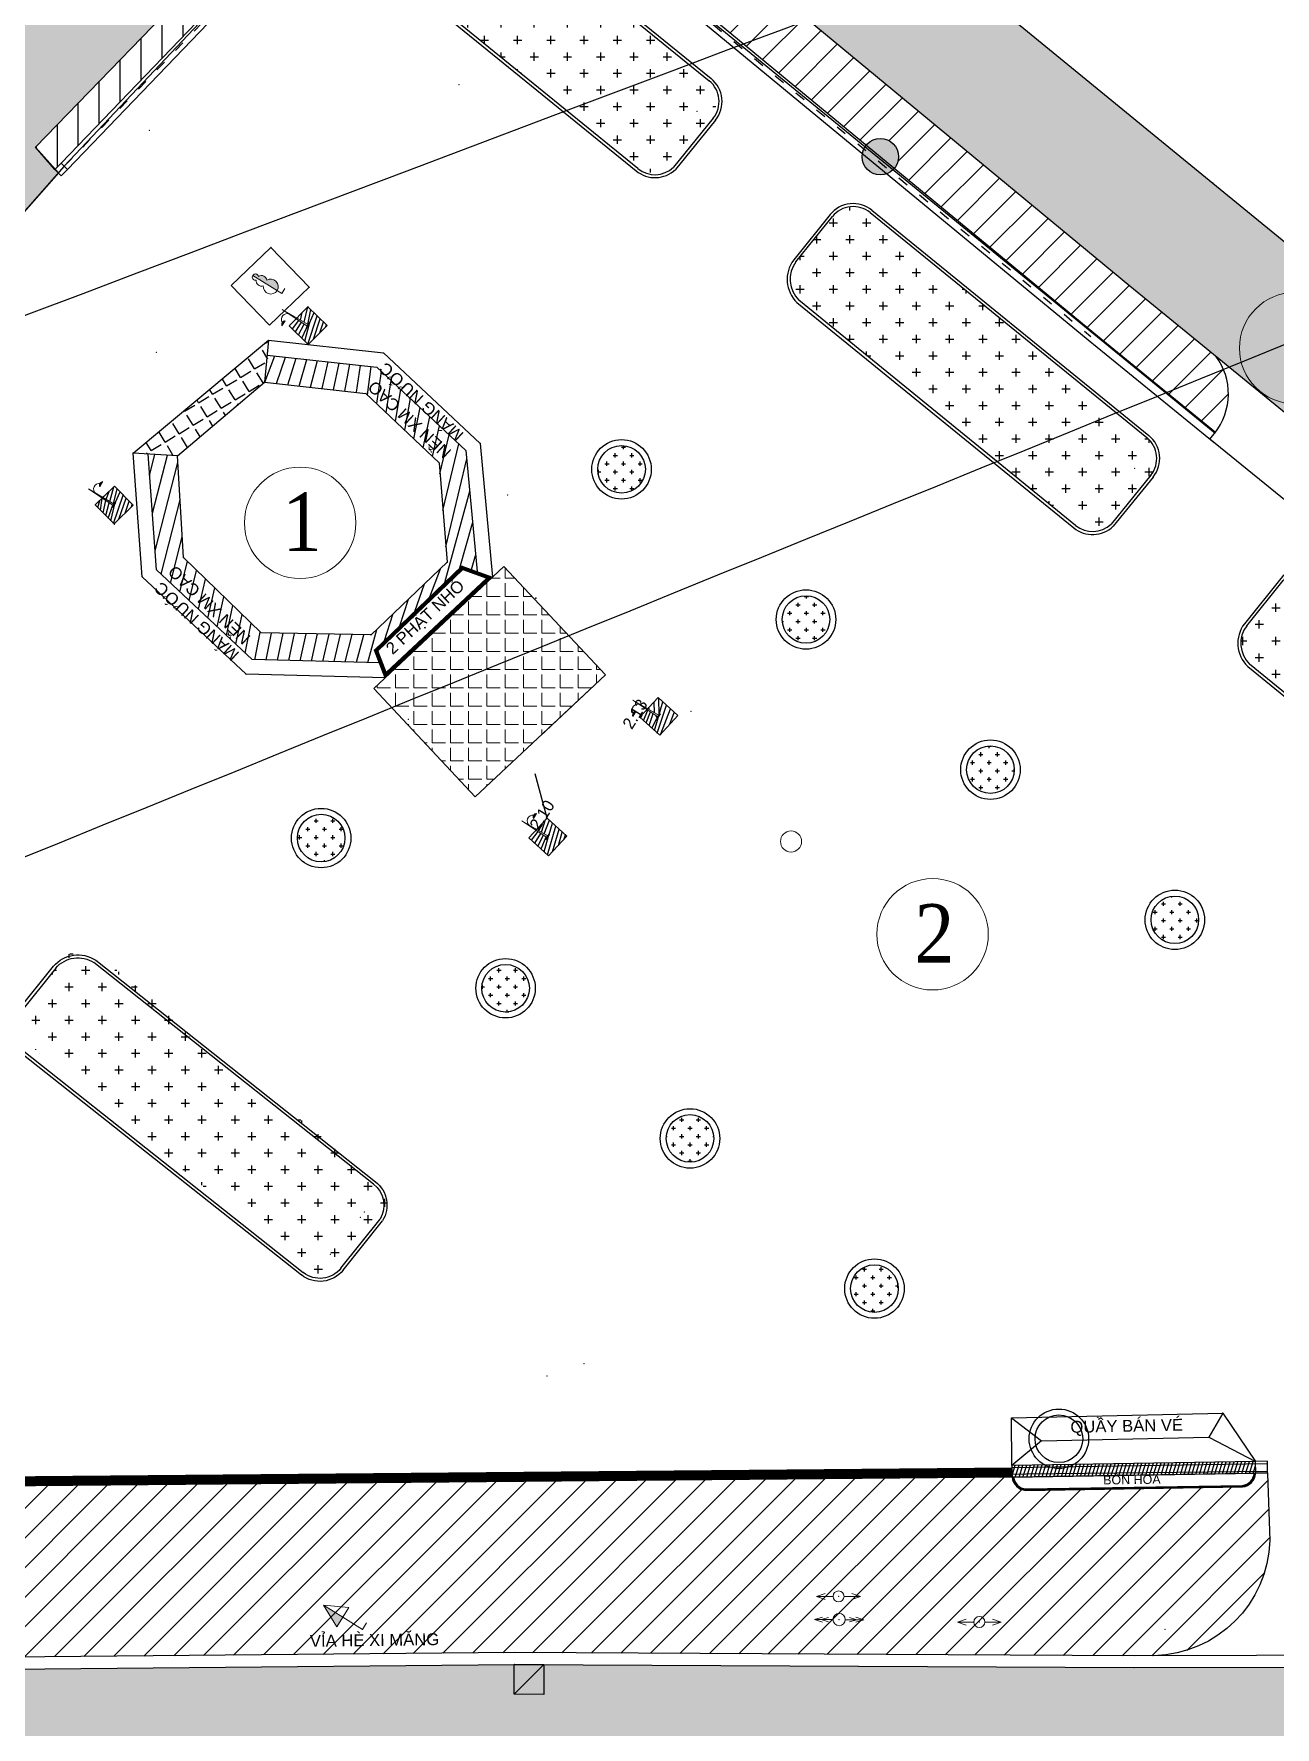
# Model space of a CAD drawing. Header units: millimetres. Extents: x -235021 to 808813, y -1893235 to 860440.
# Drawn here: x 403757 to 445504, y -1718664 to -1661699 of the extents above; entities that cross this region are included whole.
import ezdxf
from ezdxf.enums import TextEntityAlignment as Align

# ---------------------------------------------------------------- set-up
doc = ezdxf.new("R2010")
doc.units = ezdxf.units.MM
doc.header["$LTSCALE"] = 100
doc.linetypes.add('ACAD_ISO03W100', pattern=[30, 12, -18])
doc.layers.get('0').update_dxf_attribs({"lineweight": 9})
for name, color, linetype in [('0-khung', 7, 'Continuous'), ('BO VIA', 3, 'Continuous'), ('BON CAY KIENG', 1, 'Continuous'), ('CAODO', 7, 'Continuous'), ('CHU', 2, 'Continuous'), ('GACH VIA HE', 3, 'Continuous'), ('HIEN', 7, 'Continuous'), ('LE DUONG', 1, 'Continuous'), ('NEN XI MANG CAO', 5, 'Continuous')]:
    doc.layers.add(name, color=color, linetype=linetype)
doc.layers.add('CAY CAU', color=91, linetype='Continuous', lineweight=15)
doc.layers.add('diem', color=2, linetype='Continuous', lineweight=0)
doc.styles.add('1.5 mm Times New Roman', font='times.ttf', dxfattribs={"width": 0.9})
doc.styles.add('GHICHU', font='', dxfattribs={"height": 2})
doc.styles.add('GHICHU2', font='', dxfattribs={"height": 2})
doc.styles.get('GHICHU').set_extended_font_data('VNI-Helve-Condense')
doc.styles.get('GHICHU2').set_extended_font_data('VNI-Helve-Condense')
doc.dimstyles.get("Standard").update_dxf_attribs({"dimtxt": 0.18, "dimasz": 0.18, "dimexe": 0.18, "dimexo": 0.0625, "dimgap": 0.09, "dimtad": 0, "dimtih": 1, "dimtoh": 1, "dimdec": 4, "dimzin": 0, "dimdsep": 46, "dimtxsty": 'Standard', "dimcen": 0.09, "dimadec": 0, "dimazin": 0, "dimtfac": 1, "dimtdec": 4, "dimtofl": 0, "dimtmove": 0, "dimatfit": 3, "dimfxl": 1, "dimtolj": 1, "dimtzin": 0, "dimarcsym": 0})
pattern_1 = [(76.11958264428031, (673474269.0336844, -1089277922.23596), (-121.3498163011125, 29.98703192525495), [])]
pattern_2 = [(76.13967311713866, (673855494.5533875, -1089041871.365556), (-121.3603236406057, 29.9444793884857), [])]
pattern_3 = [(45, (-1446.87850493181, -17919.61692309286), (-498.4042147193379, 498.404214719338), [])]
pattern_4 = [(0, (-1446.87850493181, -17919.61692309286), (558.8, 558.8), [279.4, -838.2]), (90, (-1307.17850493181, -18059.31692309287), (-558.8, 558.8), [279.4, -838.2])]
pattern_5 = [(0, (-1446.87850493181, -17919.61692309286), (279.4, 279.4), [139.7, -419.1]), (90, (-1377.02850493181, -17989.46692309286), (-279.4, 279.4), [139.7, -419.1])]

# ---------------------------------------------------------------- blocks, each defined once
blk = doc.blocks.new('DENCS1')
blk.add_hatch(color=256).paths.add_polyline_path([(-0.05542857144649815, 0.03823889863178209), (0.05542857144587288, 0.0382388986317892), (-1.13686837721616e-13, 1.97823889811589)])
h = blk.add_hatch(color=256)
h.dxf.hatch_style = 1
h.paths.add_polyline_path([(0.9140024093083525, 1.428960608017519, 0.500000000000071), (0.5140024093083753, 1.428960608017519)])
for p, q in [((-0.05542857144607183, 0.0382388986317963), (-1.13686837721616e-13, 1.978238898110433)), ((0.05542857144584445, 0.0382388986317963), (-1.13686837721616e-13, 1.978238898110433)), ((0.5140024093083753, 1.428960608017519), (0.9140024093083525, 1.428960608017519)), ((-0.1918415516266805, 0), (-0.1918415516266805, 0.0382388986317892)), ((-0.1918415516266805, 0.0382388986317892), (0.1918415516266805, 0.0382388986317892)), ((0.1918415516266805, 0), (-0.1918415516266805, 0)), ((0.1918415516266805, 0.0382388986317892), (0.1918415516266805, 0))]:
    blk.add_line(p, q)
for centre, radius, start, end in [((0.3734860140775993, 1.368606695493114), 0.3763838369043488, 25.21639918475023, 172.8856193738071), ((0.7140024093083639, 1.278960608017563), 0.2499999999999645, 36.8698976458375, 143.1301023541625)]:
    blk.add_arc(centre, radius, start, end)
blk = doc.blocks.new('DTTTHE')
for p, q in [((-1.799869686285348, -0.01082891321929935), (-1.21730334590228, 0.1734619063078213)), ((-1.30502391270764, -0.01082891321929935), (-0.768955886871737, 0.1539952232540003)), ((1.305023912707668, -0.01082891321929935), (0.7689558868717654, 0.1539952232540003)), ((1.799869686285348, -0.01082891321929935), (1.21730334590228, 0.1734619063078213)), ((-1.799869686285348, -0.01082891321929935), (-1.21730334590228, -0.1951197327464058)), ((-0.4498696862853535, -0.01082891321929935), (-1.799869686285348, -0.01082891321929935)), ((-1.30502391270764, -0.01082891321929935), (-0.768955886871737, -0.1756530496925848)), ((0.4498696862853535, -0.01082891321929935), (1.799869686285348, -0.01082891321929935)), ((1.305023912707668, -0.01082891321929935), (0.7689558868717654, -0.1756530496925848)), ((1.799869686285348, -0.01082891321929935), (1.21730334590228, -0.1951197327464058))]:
    blk.add_line(p, q)
blk.add_circle((0, 0), 0.4499999999999993)
blk.add_point((0, 0))
blk = doc.blocks.new('DTHTHE')
for p, q in [((-1.59996547320236, -0.005255496742236687), (-0.966911243292401, 0.2101706654078157)), ((1.59996547320236, -0.005255496742236687), (0.9669112432923725, 0.2101706654078157)), ((-0.3999654732023714, -0.005255496742236687), (-1.59996547320236, -0.005255496742236687)), ((-1.59996547320236, -0.005255496742236687), (-0.966911243292401, -0.2206816588922749)), ((0.399965473202343, -0.005255496742236687), (1.59996547320236, -0.005255496742236687)), ((1.59996547320236, -0.005255496742236687), (0.9669112432923725, -0.2206816588922749))]:
    blk.add_line(p, q)
blk.add_circle((0, 0), 0.3999999999999986)
blk.add_point((0, 0))
blk = doc.blocks.new('BBTGIAC')
blk.add_hatch(color=256).paths.add_polyline_path([(2.775557561562891e-17, 3.199999999999989), (-0.8000000000000113, 1.617909971268091), (0, 1.617909971268091)])
for p, q in [((0, 3.199999999999989), (-0.8000000000000114, 1.617909971268091)), ((0, 1.617909971268091), (0, 3.199999999999989)), ((0, 3.199999999999989), (0.799999999999983, 1.617909971268091)), ((0, 1.617909971268091), (-0.8000000000000114, 1.617909971268091)), ((0, 1.617909971268091), (0.799999999999983, 1.617909971268091)), ((0, 0), (0.00193128304525203, 1.617909971268091)), ((0, 0), (0.533385029538465, 0))]:
    blk.add_line(p, q)
blk = doc.blocks.new('CAYDL')
at = {"linetype": 'Continuous'}
blk.add_hatch(color=256, dxfattribs=at).paths.add_polyline_path([(0.2730896669155642, 1.660251213043928, 0.5693726601521445), (0.1762234897171492, 2.41734217087509, 0.684834325308665), (0, 2.871893779935299), (0, 0.469883415720855, 0.7965622496287439)])
for p, q in [((0, 2.87150458983167), (0, 0)), ((0, 0), (0.4967282140305826, 0))]:
    blk.add_line(p, q, dxfattribs=at)
for centre, radius, start, end in [((0, 2.610458247764701), 0.2614355321705987, 312.3812719101817, 227.6187280898183), ((0, 1.09639291237982), 0.6265094966589649, 115.841984444443, 64.15801555555699), ((0, 2.010052954237), 0.4437783504383233, 113.3968845450581, 232.0208978191353), ((0, 2.010052954237), 0.4437783504383233, 307.9791021808647, 66.60311545494193)]:
    blk.add_arc(centre, radius, start, end, dxfattribs=at)
blk = doc.blocks.new('evtrter')
at = {"layer": 'diem'}
blk.add_point((457388.7079036913, -1670632.699559962), dxfattribs=at)
at = {"layer": 'GACH VIA HE'}
for p, q in [((445994.6312547059, -1663689.166590327), (447218.6149865483, -1662164.877146376)), ((448486.1398167662, -1662032.869735588), (457795.3099318443, -1669605.204225081)), ((448549.242407454, -1661955.293559809), (457858.4125225321, -1669527.628049303)), ((457926.9881296908, -1670869.567978306), (456593.3038774898, -1672517.54306729)), ((458004.7216312502, -1670932.476663996), (456667.0574554362, -1672585.369569892))]:
    blk.add_line(p, q, dxfattribs=at)
for points in [[(447140.8843808189, -1662101.964882445), (445916.8977531499, -1663626.257904632)], [(446028.8757501557, -1665061.380345116), (455341.6069586416, -1672641.16043085)], [(455399.6968317283, -1672559.473944443), (446092.5624270135, -1664984.27928106)]]:
    blk.add_lwpolyline(points, dxfattribs=at)
for centre, radius, start, end in [((447918.2165005766, -1662731.055317598), 1000, 50.87414729215568, 141.0172154159501), ((447918.2165005766, -1662731.055317598), 900, 50.87414729215568, 141.0172154159501), ((446779.6987799652, -1664280.86617233), 1083.022435599559, 142.812361840521, 226.1107704100704), ((446780.2217683557, -1664281.022344373), 983.588170289463, 143.0060087401849, 225.642482182682), ((457227.3866156547, -1670303.389807093), 900, 321.0172154159501, 50.87414729215568), ((457227.3866156547, -1670303.389807093), 1000, 321.0172154159501, 50.87414729215568), ((455972.8608257792, -1671865.584157861), 999.9999999999275, 230.4427521099759, 313.9632335004259), ((455972.8608257792, -1671865.584157861), 899.9999999999275, 230.4427521099759, 313.5811429411888)]:
    blk.add_arc(centre, radius, start, end, dxfattribs=at)

msp = doc.modelspace()

# ---------------------------------------------------------------- hatches: boundary and pattern name
at = {"layer": 'BO VIA'}
h = msp.add_hatch(dxfattribs=at)
h.set_pattern_fill('AR-SAND', color=253, scale=44, style=0)
h.set_pattern_definition([(37.50000000000001, (-1446.87850493181, -17919.61692309286), (-70.4013770232981, 2153.418244249106), [0, -1698.752, 0, -1899.92, 0, -1816.1]), (7.499999999999999, (-1446.87850493181, -17919.61692309286), (1977.902445807212, 3154.030442500759), [0, -916.432, 0, -1531.112, 0, -586.74]), (327.5, (-2821.52650493181, -17919.61692309286), (3480.366429062416, 6.323612585600862), [0, -558.8, 0, -2011.68, 0, -2626.36]), (317.5, (-2821.52650493181, -17919.61692309286), (3359.648390878107, 980.8890223317512), [0, -279.4, 0, -1318.768, 0, -1508.76])])
h.paths.add_polyline_path([(419495.3211341775, -1652688.709367829), (440613.6995244455, -1670179.218770507), (461825.7811467492, -1687501.904741332), (483250.2381872808, -1705140.251418906, -0.1157157580870133), (484205.9226580417, -1706271.333208443, -0.1383604153416162), (484544.8059249503, -1708443.223924559, -0.07978390637419396), (483933.8198738125, -1711446.198052539, -0.09837451761559719), (481960.5269062886, -1714306.485640878, -0.2164462790111766), (478896.0309266733, -1716177.832319205), (461328.7670764707, -1716608.890105888), (440758.0947046175, -1716662.771206166), (419911.7330527839, -1716555.912078797), (383473.4547692944, -1716893.871742724), (374131.0302423461, -1717020.556231516), (351937.5028549532, -1717453.998391822, -0.2020653777913407), (350094.9551771287, -1716637.374209531), (352569.0428766488, -1711798.246699874, -0.02278194440432179), (354975.1992589027, -1708472.230995636), (358324.6084350551, -1704166.506065982), (361392.5013812812, -1700664.232822638), (366496.9006564009, -1694955.499071673), (379914.9662009145, -1680526.286998826), (393377.1948891714, -1666332.919401661, -0.2566994672691996), (396935.9913301317, -1665558.800618326), (401502.1274523846, -1669858.901653598), (404569.8007327382, -1666391.329069532), (403813.0396353905, -1665505.879843112), (415991.2869234638, -1652944.666884613, -0.3570558508103294)], flags=16)
edge = h.paths.add_edge_path()
edge.add_line((330851.7488922317, -1721029.617380457), (332236.1383089386, -1725683.370927334))
edge.add_line((332236.1383089386, -1725683.370927334), (335503.6654402392, -1725633.961557494))
edge.add_line((335503.6654402392, -1725633.961557494), (352059.295020078, -1725453.145333074))
edge.add_line((352059.295020078, -1725453.145333074), (374263.3725228024, -1725019.497127727))
edge.add_line((374263.3725228024, -1725019.497127727), (383564.7885368146, -1724893.368719713))
edge.add_line((383564.7885368146, -1724893.368719713), (419928.3278677405, -1724556.102248546))
edge.add_line((419928.3278677405, -1724556.102248546), (440748.0679234173, -1724662.824912594))
edge.add_line((440748.0679234173, -1724662.824912594), (461437.378048917, -1724608.633062498))
edge.add_line((461437.378048917, -1724608.633062498), (479075.4979349494, -1724175.836641737))
edge.add_line((479075.4979349494, -1724175.836641737), (502537.744634197, -1723773.591971867))
edge.add_line((502537.744634197, -1723773.591971867), (503952.3582397496, -1719018.237008262))
edge.add_line((503952.3582397496, -1719018.237008262), (502887.2314432229, -1715437.714398518))
edge.add_arc((504620.0212896742, -1710164.566355372), 5550.554110798805, 222.3725409085556, 251.8091492645286, ccw=False)
edge.add_line((500519.391714241, -1713905.353441265), (488277.6298302186, -1703639.917699381))
edge.add_line((488277.6298302186, -1703639.917699381), (464516.3595284416, -1683975.888721461))
edge.add_line((464516.3595284416, -1683975.888721461), (443413.405818455, -1666716.314546119))
edge.add_line((443413.405818455, -1666716.314546119), (417303.0727662937, -1645338.062655151))
edge.add_line((417303.0727662937, -1645338.062655151), (416896.4576354661, -1642868.33511249))
edge.add_line((416896.4576354661, -1642868.33511249), (420886.8271476803, -1637423.28808271))
edge.add_line((420886.8271476803, -1637423.28808271), (423519.8124087522, -1634653.515881261))
edge.add_line((423519.8124087522, -1634653.515881261), (421078.540892027, -1632399.789417232))
edge.add_line((421078.540892027, -1632399.789417232), (415711.7798217, -1638045.360565907))
edge.add_line((415711.7798217, -1638045.360565907), (414038.6103206445, -1639820.646689423))
edge.add_line((414038.6103206445, -1639820.646689423), (411777.1156387189, -1640665.151162001))
edge.add_line((411777.1156387189, -1640665.151162001), (409136.791326878, -1638459.083047085))
edge.add_line((409136.791326878, -1638459.083047085), (392913.982736933, -1655319.409295307))
edge.add_line((392913.982736933, -1655319.409295307), (389076.8595256415, -1659214.129596749))
edge.add_line((389076.8595256415, -1659214.129596749), (368661.6652430047, -1681276.214028741))
edge.add_line((368661.6652430047, -1681276.214028741), (344003.2789326049, -1707276.555306701))
edge.add_line((344003.2789326049, -1707276.555306701), (335736.0211362216, -1717229.487734478))
edge.add_line((335736.0211362216, -1717229.487734478), (335399.5022174566, -1717634.622077777))
edge.add_line((335399.5022174566, -1717634.622077777), (331845.6994464062, -1717688.360317172))
edge.add_line((331845.6994464062, -1717688.360317172), (330851.7488922317, -1721029.617380457))
h = msp.add_hatch(dxfattribs=at)
h.set_pattern_fill('ANSI31', color=253, scale=222, style=0)
h.set_pattern_definition(pattern_3)
h.paths.add_polyline_path([(419495.3211341769, -1652688.709367829, 0.3570558508102576), (415991.2869234638, -1652944.666884613), (417411.2819914639, -1653825.769341949, -0.01074177769237728), (417624.9343778742, -1653771.571954613), (431751.2847274027, -1665440.161901172, -0.7030904900671914), (432836.6303391244, -1665830.453018524, -0.1743357218329981), (432696.2813529219, -1666220.744135877), (439401.8793248178, -1671759.674655403), (443502.31573676, -1675099.248308168, 0.3302519457591543), (443519.2733585743, -1672552.033659204), (440613.6995244435, -1670179.218770506)])
edge = h.paths.add_edge_path(flags=16)
edge.add_ellipse((425600.999278379, -1659680.209991791), major_axis=(-146.3755025644337, 112.0181889430401), ratio=0.9999999999248144, start_angle=360.16650587405934, end_angle=718.6608765129088, ccw=False)
edge.add_ellipse((425310.5811993893, -1659453.209265042), major_axis=(-144.0476969158888, 114.9961887120501), ratio=0.9999999999258097, start_angle=181.3414866515295, end_angle=539.8358572903803, ccw=False)
edge.add_line((425164.3772603938, -1659342.004997295), (425163.3592277847, -1659341.209268107))
edge.add_ellipse((425310.5811993893, -1659453.209265042), major_axis=(-144.0476969158888, 114.9961887120501), ratio=0.9999999999258097, start_angle=181.3414866515295, end_angle=539.8358572903803, ccw=False)
edge.add_ellipse((425600.999278379, -1659680.209991791), major_axis=(-146.3755025644337, 112.0181889430401), ratio=0.9999999999248144, start_angle=360.16650587405934, end_angle=718.6608765129088, ccw=False)
edge.add_line((425745.2384884572, -1659796.026046431), (425744.2204558483, -1659795.230317243))
h = msp.add_hatch(dxfattribs=at)
h.set_pattern_fill('ANSI31', color=253, scale=222, angle=45, style=0)
h.set_pattern_definition([(90, (-1446.87850493181, -17919.61692309286), (-704.8499999999999, 1.357247647604254e-13), [])])
h.paths.add_polyline_path([(415182.2694990808, -1655112.191695813, -0.1274421316000336), (417411.2819914639, -1653825.769341949), (415991.2869234639, -1652944.666884613), (403813.0396353904, -1665505.879843112), (404472.8909358977, -1666256.889165462), (404671.2341144687, -1666050.483657886)])
h = msp.add_hatch(dxfattribs=at)
h.set_pattern_fill('ANSI31', color=253, scale=222, style=0)
h.set_pattern_definition(pattern_3)
h.paths.add_polyline_path([(445322.6218590346, -1712382.775854734), (445251.0505088408, -1710119.077989517), (444851.2916077535, -1710124.968011469, -0.3525569016852269), (444408.5512460874, -1710582.112378368), (437112.7483738634, -1710698.892651969, -0.3591065608461139), (436654.2343236204, -1710243.960372488), (397481.8403998691, -1710589.346937378), (372769.248456778, -1710866.562457656), (357914.3446268205, -1711015.894988282, -0.3167547870420334), (355899.7450256919, -1709356.475376658), (354894.2600040378, -1708574.311905225, 0.02205897337694411), (352569.0428766488, -1711798.246699874), (350094.9551771288, -1716637.374209531), (350386.3057208488, -1716363.303305069, 0.201203303928724), (351937.6001383582, -1717053.920214135), (374123.219685481, -1716620.632494822), (383468.8880810626, -1716493.896893848), (419910.9033119427, -1716155.902570204), (440758.5960438061, -1716262.768520825), (441430.4262615322, -1716261.011922942, 0.4002893532490366)])
edge = h.paths.add_edge_path(flags=16)
edge.add_ellipse((394218.4884727483, -1715327.320453609), major_axis=(-2.368268879784499, 207.3464754790904), ratio=0.9999999999713458, start_angle=92.1301376081824, end_angle=269.372311219192, ccw=False)
edge.add_ellipse((393804.0133272096, -1715337.490662241), major_axis=(-3.432224003985049, 207.3315929362305), ratio=0.9999999999713451, start_angle=91.83612630372443, end_angle=269.0782999147988, ccw=False)
edge.add_ellipse((393804.0133272096, -1715337.490662241), major_axis=(-3.432224003985049, 207.3315929362305), ratio=0.9999999999713451, start_angle=-88.16387362166722, end_angle=91.83612630372443, ccw=False)
edge.add_ellipse((394218.4884727483, -1715327.320453609), major_axis=(-2.368268879784499, 207.3464754790904), ratio=0.9999999999713458, start_angle=269.372311219192, end_angle=449.37231114464834, ccw=False)
at = {"layer": 'CAODO'}
h = msp.add_hatch(color=253, dxfattribs=at)
edge = h.paths.add_edge_path()
edge.add_arc((432223.7830401623, -1665830.453018524), 612.8472989620641, 0, 360)
at = {"layer": 'CAY CAU'}
h = msp.add_hatch(dxfattribs=at)
h.set_pattern_fill('ANGLE', color=253, scale=88, style=0)
h.set_pattern_definition([(0, (-1446.87850493181, -17919.61692309286), (0, 614.6800000000001), [447.04, -167.64]), (90, (-1446.87850493181, -17919.61692309286), (-614.6800000000001, 3.763829472499475e-14), [447.04, -167.64])])
h.paths.add_polyline_path([(419565.1945450094, -1679616.53153368), (415185.9995697219, -1683718.074093305), (418603.9517027432, -1687367.403239378), (422983.1466780304, -1683265.860679752)])
at = {"layer": 'GACH VIA HE'}
h = msp.add_hatch(dxfattribs=at)
h.set_pattern_fill('CROSS', color=66, scale=88, style=0)
h.set_pattern_definition(pattern_4)
h.paths.add_polyline_path([(417085.1617452216, -1655638.335411183, 0.4149451088751719), (415817.6369150006, -1655770.342821975), (414593.6531831613, -1657294.632265922, 0.3770533326484696), (414691.5843554685, -1658589.744956654), (424008.8222604759, -1666173.162986992, 0.3754224686723586), (425192.325805945, -1666123.008742885), (426526.0100581463, -1664475.033653901, 0.4134823940884002), (426394.3318603, -1663210.669900677)])
h = msp.add_hatch(dxfattribs=at)
h.set_pattern_fill('CROSS', color=66, scale=88, style=0)
h.set_pattern_definition(pattern_4)
h.paths.add_polyline_path([(431880.6672100577, -1667710.295121529, 0.4149451088751719), (430613.1423798368, -1667842.302532321), (429389.1586479974, -1669366.591976269, 0.3770533326484696), (429487.0898203046, -1670661.704667001), (438804.327725312, -1678245.122697338, 0.3754224686723586), (439987.8312707811, -1678194.968453232), (441321.5155229824, -1676546.993364248, 0.4134823940884002), (441189.8373251361, -1675282.629611023)])
h = msp.add_hatch(dxfattribs=at)
h.set_pattern_fill('CROSS', color=66, scale=44, style=0)
h.set_pattern_definition(pattern_5)
edge = h.paths.add_edge_path()
edge.add_arc((423523.4069233129, -1676348.564035048), 800, 0, 360)
h = msp.add_hatch(dxfattribs=at)
h.set_pattern_fill('CROSS', color=66, scale=88, style=0)
h.set_pattern_definition([(0, (54231.23058965057, -16897.4390449794), (558.8, 558.8), [279.4, -838.2]), (90, (54370.93058965057, -17037.1390449794), (-558.8, 558.8), [279.4, -838.2])])
h.paths.add_polyline_path([(447039.2613118344, -1679952.48665868, 0.4149451088751719), (445771.7364816135, -1680084.494069472), (444547.7527497741, -1681608.78351342, 0.3770533326484696), (444645.6839220813, -1682903.896204152), (453962.9218270888, -1690487.31423449, 0.3754224686723586), (455146.4253725578, -1690437.159990383), (456480.1096247591, -1688789.184901399, 0.4134823940884002), (456348.4314269128, -1687524.821148175)])
h = msp.add_hatch(dxfattribs=at)
h.set_pattern_fill('CROSS', color=66, scale=44, style=0)
h.set_pattern_definition(pattern_5)
edge = h.paths.add_edge_path()
edge.add_arc((429726.4146484649, -1681400.563160316), 800, 0, 360)
h = msp.add_hatch(dxfattribs=at)
h.set_pattern_fill('CROSS', color=66, scale=44, style=0)
h.set_pattern_definition(pattern_5)
edge = h.paths.add_edge_path()
edge.add_arc((435929.4223736171, -1686452.562285583), 800, 0, 360)
h = msp.add_hatch(dxfattribs=at)
h.set_pattern_fill('CROSS', color=66, scale=44, style=0)
h.set_pattern_definition(pattern_5)
edge = h.paths.add_edge_path()
edge.add_arc((413419.4086727786, -1688754.579485351), 800, 0, 360)
h = msp.add_hatch(dxfattribs=at)
h.set_pattern_fill('CROSS', color=66, scale=44, style=0)
h.set_pattern_definition(pattern_5)
edge = h.paths.add_edge_path()
edge.add_arc((442132.4300987693, -1691504.561410851), 800, 0, 360)
h = msp.add_hatch(dxfattribs=at)
h.set_pattern_fill('CROSS', color=66, scale=88, style=0)
h.set_pattern_definition(pattern_4)
h.paths.add_polyline_path([(405972.0064328717, -1692731.974060192, 0.4149451088751719), (404704.4816026507, -1692863.981470984), (403480.4978708114, -1694388.270914932, 0.3770533326484696), (403578.4290431186, -1695683.383605664), (412895.666948126, -1703266.801636001, 0.3754224686723586), (414079.1704935951, -1703216.647391895), (415412.8547457964, -1701568.672302911, 0.4134823940884002), (415281.1765479501, -1700304.308549686)])
h = msp.add_hatch(dxfattribs=at)
h.set_pattern_fill('CROSS', color=66, scale=44, style=0)
h.set_pattern_definition(pattern_5)
edge = h.paths.add_edge_path()
edge.add_arc((419622.4163979298, -1693806.578610619), 800, 0, 360)
h = msp.add_hatch(dxfattribs=at)
h.set_pattern_fill('CROSS', color=66, scale=44, style=0)
h.set_pattern_definition(pattern_5)
edge = h.paths.add_edge_path()
edge.add_arc((425825.4241230813, -1698858.577735887), 800, 0, 360)
h = msp.add_hatch(dxfattribs=at)
h.set_pattern_fill('CROSS', color=66, scale=44, style=0)
h.set_pattern_definition(pattern_5)
edge = h.paths.add_edge_path()
edge.add_arc((432028.4318482328, -1703910.576861156), 800, 0, 360)
at = {"layer": 'HIEN'}
h = msp.add_hatch(dxfattribs=at)
h.set_pattern_fill('ANSI31', color=256, scale=1000, angle=391.1396731171387)
h.set_pattern_definition(pattern_2)
h.paths.add_polyline_path([(412985.606458326, -1672149.252285036), (413616.9864879722, -1671507.879337286), (412975.6135405808, -1670876.499307725), (412600.5065907788, -1671257.543114441), (412978.9408888026, -1671478.007188831), (413016.2686127626, -1671417.945030792), (413033.1050660793, -1671428.408632207), (412928.114932828, -1671597.342960554), (412911.2784795115, -1671586.879359139), (412948.6062034712, -1671526.817201099), (412577.3197653458, -1671281.096920185), (412344.2335107984, -1671517.872255253)])
h = msp.add_hatch(dxfattribs=at)
h.set_pattern_fill('ANSI31', color=256, scale=1000, angle=391.1396731171387)
h.set_pattern_definition(pattern_2)
h.paths.add_polyline_path([(407096.2480810044, -1677556.527775546), (406465.0799430587, -1676914.946306537), (405823.4984740874, -1677546.114444643), (406454.6666120332, -1678187.695913652)])
edge = h.paths.add_edge_path(flags=17)
edge.add_line((406407.3782109203, -1677635.788274268), (406390.5417576035, -1677625.324672852))
edge.add_line((406390.5417576035, -1677625.324672852), (406427.8694815637, -1677565.262514813))
edge.add_line((406427.8694815635, -1677565.262514813), (405588.8616101329, -1677010.000515753))
edge.add_line((405588.8616101331, -1677010.000515753), (405811.7712553422, -1677139.860755326))
edge.add_ellipse((405959.4803625763, -1677012.374238331), major_axis=(-103.1597872438964, -165.6165772856777), ratio=0.9999999998856892, start_angle=205.2741581752331, end_angle=342.71529297713687, ccw=False)
edge.add_ellipse((406092.1293191054, -1676886.976603035), major_axis=(-68.40940633113169, -110.0741255700837), ratio=0.9999999998849096, start_angle=216.8698976458698, end_angle=270, ccw=False)
edge.add_line((406080.8123688359, -1676757.871658785), (405971.3573187062, -1676933.990259697))
edge.add_ellipse((406092.1293191054, -1676886.976603035), major_axis=(-68.40940633113169, -110.0741255700837), ratio=0.9999999998849096, start_angle=270, end_angle=323.13010235413026, ccw=False)
edge.add_ellipse((405959.4803625763, -1677012.374238331), major_axis=(-103.1597872438964, -165.6165772856777), ratio=0.9999999998856892, start_angle=205.2741581752331, end_angle=342.7152929771369)
edge.add_line((405811.7712553426, -1677139.860755326), (406458.2041668947, -1677516.452502545))
edge.add_line((406458.2041668947, -1677516.452502545), (406495.5318908549, -1677456.390344506))
edge.add_line((406495.5318908548, -1677456.390344506), (406512.3683441713, -1677466.853945921))
edge.add_line((406512.3683441716, -1677466.853945921), (406407.3782109203, -1677635.788274268))
h = msp.add_hatch(dxfattribs=at)
h.set_pattern_fill('ANSI31', color=256, scale=999.9999999999999, angle=391.1195826442803)
h.set_pattern_definition(pattern_1)
h.paths.add_polyline_path([(424804.7523526478, -1685293.933080529), (425414.0108729998, -1684631.510213009), (424751.5880055785, -1684022.251692718), (424400.4898244642, -1684403.98695968), (424776.5132949344, -1684623.223195941), (424813.8620770887, -1684563.174130369), (424830.6948603616, -1684573.643634758), (424725.6454976053, -1684742.541138465), (424708.8127143324, -1684732.071634077), (424746.1614964866, -1684672.022568505), (424378.1454887259, -1684428.281078609), (424142.3294852265, -1684684.674560238)])
h = msp.add_hatch(dxfattribs=at)
h.set_pattern_fill('ANSI31', color=256, scale=999.9999999999999, angle=391.1195826442803)
h.set_pattern_definition(pattern_1)
h.paths.add_polyline_path([(421080.029956401, -1688622.823191973), (421096.8627396742, -1688633.292696361), (420991.8133769176, -1688802.190200068), (420974.9805936444, -1688791.72069568), (421012.3293757987, -1688731.671630109), (420644.3133678633, -1688487.930140097), (420408.4973642795, -1688744.323621818), (421070.9202317012, -1689353.582142108), (421680.1787520529, -1688691.159274588), (421017.7558846314, -1688081.900754297), (420666.657703593, -1688463.636021176), (421042.6811742467, -1688682.872257544)])
h = msp.add_hatch(color=256, dxfattribs=at)
h.dxf.hatch_style = 1
h.paths.add_polyline_path([(420906.5939496827, -1717561.02490583), (420911.7199150227, -1716561.038043964), (419906.6070879655, -1717555.898941132)])
at = {"layer": 'LE DUONG'}
h = msp.add_hatch(dxfattribs=at)
h.set_pattern_fill('ANSI31', color=256, scale=999.9999999999999, angle=391.1195826442803)
h.set_pattern_definition([(76.11958264428031, (673474171.7097915, -1089277947.72112), (-121.3498163011125, 29.98703192525495), [])])
h.paths.add_polyline_path([(436649.2022266028, -1709856.203522272), (436655.6040068417, -1710256.152290501), (444851.2916077535, -1710124.968011469), (444845.3986731382, -1709725.011422116)])
at = {"layer": 'NEN XI MANG CAO'}
h = msp.add_hatch(dxfattribs=at)
h.set_pattern_fill('ANGLE', color=256, scale=2000, angle=391.1396731171387)
h.set_pattern_definition([(31.13967311713863, (673855494.5533875, -1089041871.365556), (-284.4193588656962, 470.7500698910478), [399.9999999999999, -150]), (121.1396731171387, (673855494.5533875, -1089041871.365556), (-470.7500698910478, -284.4193588656962), [399.9999999999999, -149.9999999999999])])
h.paths.add_polyline_path([(407092.0441997879, -1675804.288752547), (407595.718173287, -1675835.551919732), (408588.4711572957, -1675897.172341143), (411516.1722568517, -1673418.049255957), (411598.3400925329, -1672503.275100406), (411643.0814058796, -1672005.170256109)])
h = msp.add_hatch(dxfattribs=at)
h.set_pattern_fill('ANSI31', color=256, scale=3000, angle=391.1396731171387)
h.set_pattern_definition([(76.13967311713866, (673855494.5533875, -1089041871.365556), (-364.0809709218171, 89.83343816545712), [])])
h.paths.add_polyline_path([(415291.026481822, -1672913.273076537), (411598.3400925329, -1672503.275100406), (411516.1722568517, -1673418.049255957), (414926.6178547359, -1673793.877439818), (417384.5190034736, -1676126.75955051), (417659.375003537, -1679475.349728388), (415100.4669136725, -1681919.937093989), (411397.277427873, -1681848.43442029), (408785.4986104475, -1679319.841647719), (408588.4711572957, -1675897.172341143), (407595.718173287, -1675835.551919732), (407883.762763793, -1679733.172799727), (411097.272988798, -1682750.194989703), (415374.6606804979, -1682856.385036576), (415212.2096894738, -1682429.726807647), (418154.2912669067, -1679601.614894652), (418664.790358981, -1679785.83187999), (418287.8519177075, -1675713.914584381)])
h.paths.add_polyline_path([(411396.3948552803, -1681854.758303889), (408686.8966481661, -1679277.563347298), (408118.8042756905, -1679874.819391436), (410828.3024827434, -1682452.014348125)], flags=24)
h.paths.add_polyline_path([(418147.4439789945, -1675593.459570431), (415395.0454220738, -1673062.132533921), (414837.0637382047, -1673668.845123583), (417589.4622949891, -1676200.172159871)], flags=24)

# ---------------------------------------------------------------- linework, layer by layer
at = {"layer": 'BO VIA'}
for points in [[(423519.8124087522, -1634653.515881261), (420886.8271476802, -1637423.28808271), (416896.4576354661, -1642868.33511249), (417303.0727662937, -1645338.062655151), (443413.405818455, -1666716.314546119), (464516.3595284325, -1683975.888721453), (488277.6298302155, -1703639.917699379), (500519.391714241, -1713905.353441265)], [(403813.0396353904, -1665505.879843112), (404580.4430039729, -1666379.299480787), (401502.1274523846, -1669858.901653598), (396935.9913301324, -1665558.800618327)]]:
    msp.add_lwpolyline(points, dxfattribs=at)
msp.add_lwpolyline([(404463.3688458399, -1666266.798313061), (403813.0396353904, -1665505.879843112), (415991.2869234638, -1652944.666884613, -0.3570558508102576), (419495.3211341769, -1652688.709367829), (440613.6995244432, -1670179.218770505), (461825.7811467579, -1687501.90474134), (483250.2381872808, -1705140.251418906, -0.1157157580870133), (484205.9226580417, -1706271.333208443, -0.1383604153416163), (484544.8059249503, -1708443.223924559, -0.07978390637419396), (483933.8198738125, -1711446.198052539, -0.09837451761560369), (481960.5269062886, -1714306.485640878, -14.3619057665111)], format="xyb", dxfattribs=at)
at = {"layer": 'BO VIA', "color": 253}
msp.add_lwpolyline([(443474.7465910918, -1675135.126049503, 0.3384628379746535), (443508.631728569, -1672537.605263848, 1.059698927800779)], format="xyb", dxfattribs=at)
at = {"layer": 'BO VIA'}
msp.add_lwpolyline([(374123.2196854773, -1716620.632494822), (351937.6001383582, -1717053.920214135, -0.201203303928724), (350386.3057208488, -1716363.303305069), (350094.9551771287, -1716637.374209531, 0.2020653777913407), (351937.5028549532, -1717453.998391822), (374131.0302423442, -1717020.556231516), (383473.4547692878, -1716893.871742724), (419911.7330527733, -1716555.912078797), (440758.0947046558, -1716662.771206166), (461328.7670764596, -1716608.890105888), (478896.0309266733, -1716177.832319205, 0.2164462790111653), (481960.5269062886, -1714306.485640878), (481629.5510675443, -1714081.863749425, -0.2151837874750819), (478866.2639302708, -1715778.442328521), (461318.9550060517, -1716209.01046995), (440758.5960437843, -1716262.768520825), (419910.9033119542, -1716155.902570204), (383468.8880810243, -1716493.896893848)], format="xyb", close=True, dxfattribs=at)
at = {"layer": 'BON CAY KIENG'}
msp.add_lwpolyline([(410396.0906897077, -1670161.868712885), (411730.5709840042, -1668880.594993241), (413011.8447032656, -1670215.075287711), (411677.3644091535, -1671496.349007058)], close=True, dxfattribs=at)
at = {"layer": 'CAODO', "color": 253}
for points in [[(443477.5314368631, -1675131.572490059), (417587.0431263879, -1653934.828571361), (415182.2694990808, -1655112.191695813), (404779.3914420799, -1666154.416291941), (401502.1274523846, -1669858.901653598), (396935.9913301329, -1665558.800618326), (394406.7651858012, -1667334.240031693), (355899.7450256919, -1709356.475376658), (356644.2302734092, -1710505.252216285), (357914.3446268205, -1711015.894988282), (445250.2617058391, -1710052.121399341)], [(443312.8657695303, -1675331.861097896), (443502.31573676, -1675099.248308168)]]:
    msp.add_lwpolyline(points, dxfattribs=at)
msp.add_circle((432223.7830401623, -1665830.453018524), 612.8472989620641, dxfattribs=at)
msp.add_point((420642.9415599144, -1680682.027648415), dxfattribs=at)
at = {"layer": 'CAY CAU', "color": 253}
for centre, radius in [((446176.7723326302, -1672270.852370957), 1874.283598811728), ((412714.0898980944, -1678147.348297099), 1874.283598811728), ((429223.6644935935, -1688870.190849361), 355.2556514803694), ((433983.4563398156, -1691990.509449966), 1874.283598811728)]:
    msp.add_circle(centre, radius, dxfattribs=at)
at = {"layer": 'CHU', "color": 253}
msp.add_lwpolyline([(415185.999569722, -1683718.074093305), (418603.9517027431, -1687367.403239378)], dxfattribs=at)
at = {"layer": 'diem'}
for p in [(418057.330920657, -1663403.367098858), (407640.7588384292, -1664941.278477043), (403813.0396353904, -1665505.879843112), (404463.3688458399, -1666266.798313061), (443413.405818455, -1666716.314546119), (411730.5709840042, -1668880.594993241), (440613.6995244432, -1670179.218770505), (413019.9644689265, -1670223.532237128), (412975.6135405808, -1670876.499307725), (413608.20889951, -1671499.238508118), (439401.8793248126, -1671759.674655399), (407870.2978146482, -1672413.176352367), (411643.0814058796, -1672005.170256109), (415511.1593650257, -1672434.641911047), (411516.1722568517, -1673418.049255957), (414926.6178547359, -1673793.877439818), (407092.0441997879, -1675804.288752547), (408588.4711572957, -1675897.172341143), (418768.1933565225, -1675478.457703316), (417384.5190034736, -1676126.75955051), (405823.4984740874, -1677546.114444643), (419696.3810022735, -1677215.039890977), (406461.3527491099, -1678194.492361893), (408785.4986104475, -1679319.841647719), (417659.375003537, -1679475.349728388), (418154.2912669067, -1679601.614894652), (407399.482608843, -1679964.33341877), (419184.281491832, -1679973.293702969), (411397.277427873, -1681848.43442029), (415100.4669136725, -1681919.937093989), (415212.2096894738, -1682429.726807647), (410894.1332992791, -1683245.305919641), (415566.9126228994, -1683361.311924016), (416349.2425888124, -1684762.348977079), (424142.3294852265, -1684684.674560238), (425854.9736879066, -1684490.987093059), (421017.7558846314, -1688081.900754297), (414734.3714058556, -1701507.778228876), (414874.5745197968, -1701331.803884567), (422263.4849417537, -1706436.697926841), (421015.7841949611, -1706845.348461659), (436638.7231726222, -1708262.294878538), (443742.2787107768, -1708099.46147773), (436256.1791425705, -1710259.533989103), (445251.2481970083, -1710119.075076792), (430632.1588977397, -1715047.41922167), (435371.8448023075, -1715129.65379703), (414808.1233243836, -1715375.059530316), (441796.5062680083, -1715378.38869876), (419911.7330527733, -1716555.912078797), (440758.0947046558, -1716662.771206166)]:
    msp.add_point(p, dxfattribs=at)
at = {"layer": 'GACH VIA HE'}
for points in [[(419565.1945450093, -1679616.53153368), (422983.1466780304, -1683265.860679752), (418603.9517027431, -1687367.403239378), (415185.999569722, -1683718.074093305)], [(415185.999569722, -1683718.074093305), (419565.1945450095, -1679616.53153368)], [(419565.1945450093, -1679616.53153368), (422983.1466780304, -1683265.860679752)], [(420793.5491903868, -1685316.631959565), (422983.1466780304, -1683265.860679752)]]:
    msp.add_lwpolyline(points, dxfattribs=at)
for centre, radius in [((423523.4069233129, -1676348.564035048), 1000), ((423523.4069233129, -1676348.564035048), 800), ((429726.4146484649, -1681400.563160316), 1000), ((429726.4146484649, -1681400.563160316), 800), ((435929.4223736171, -1686452.562285583), 1000), ((435929.4223736171, -1686452.562285583), 800), ((413419.4086727786, -1688754.579485351), 1000), ((413419.4086727786, -1688754.579485351), 800), ((442132.4300987693, -1691504.561410851), 1000), ((442132.4300987693, -1691504.561410851), 800), ((419622.4163979298, -1693806.578610619), 1000), ((419622.4163979298, -1693806.578610619), 800), ((425825.4241230813, -1698858.577735887), 1000), ((425825.4241230813, -1698858.577735887), 800), ((432028.4318482328, -1703910.576861156), 1000), ((432028.4318482328, -1703910.576861156), 800), ((438231.4395733843, -1708962.575986424), 1000), ((438231.4395733843, -1708962.575986424), 800)]:
    msp.add_circle(centre, radius, dxfattribs=at)
at = {"layer": 'HIEN'}
for p, q in [((417550.250066094, -1654098.99231146), (439211.6247322116, -1671991.632123325)), ((404887.5487697661, -1666258.348926317), (415395.5913623598, -1655323.171408701)), ((404463.3688458399, -1666266.798313061), (404671.2341144687, -1666050.483657886)), ((404887.5487697661, -1666258.348926317), (404671.2341143325, -1666050.483657664)), ((404679.6835012735, -1666474.663581714), (404463.3688458399, -1666266.798313061)), ((404679.6835012735, -1666474.663581714), (404887.5487697661, -1666258.348926317)), ((411643.0814058796, -1672005.170256109), (411516.1722568517, -1673418.049255957)), ((439211.6247322116, -1671991.632123325), (443457.1217631333, -1675449.349449642)), ((408588.4711572957, -1675897.172341143), (407092.0441997879, -1675804.288752547)), ((424751.5880055785, -1684022.251692718), (424142.3294852265, -1684684.674560238)), ((425414.0108729998, -1684631.510213009), (424751.5880055785, -1684022.251692718)), ((424804.7523526478, -1685293.933080529), (424142.3294852265, -1684684.674560238)), ((424804.7523526478, -1685293.933080529), (425414.0108729998, -1684631.510213009)), ((421017.7558846314, -1688081.900754297), (420408.4973642795, -1688744.323621818)), ((421680.1787520529, -1688691.159274588), (421017.7558846314, -1688081.900754297)), ((421070.9202317012, -1689353.582142108), (420408.4973642795, -1688744.323621818)), ((421070.9202317012, -1689353.582142108), (421680.1787520529, -1688691.159274588)), ((436638.7231726222, -1708262.294878538), (443742.2787107768, -1708099.46147773)), ((436649.2022266028, -1709856.203522272), (436638.7231726222, -1708262.294878538)), ((436638.7231726222, -1708262.294878538), (437643.7000755951, -1709036.332418021)), ((443742.2787107768, -1708099.46147773), (443275.1614259471, -1708907.24354149)), ((443742.2787107768, -1708099.46147773), (444845.3986731382, -1709725.011422116)), ((437643.7000755951, -1709036.332418021), (443275.1614259471, -1708907.24354149)), ((443275.1614259471, -1708907.24354149), (444845.3986731382, -1709725.011422116)), ((437643.7000755951, -1709036.332418021), (436649.2022266028, -1709856.203522272)), ((445245.3552623928, -1709719.118487438), (444845.3986731382, -1709725.011422116)), ((445251.2481970083, -1710119.075076792), (445245.3552623928, -1709719.118487438)), ((445251.2481970083, -1710119.075076792), (444851.2916077535, -1710124.968011469)), ((419906.6070879652, -1717555.898941132), (420911.7199150227, -1716561.038043963))]:
    msp.add_line(p, q, dxfattribs=at)
at = {"layer": 'HIEN', "linetype": 'ACAD_ISO03W100', "ltscale": 0.3}
for p, q in [((417587.0431263879, -1653934.828571361), (439306.7520285122, -1671875.653389362)), ((404779.3914420799, -1666154.416291941), (415288.9417018726, -1655217.669823057))]:
    msp.add_line(p, q, dxfattribs=at)
at = {"layer": 'HIEN'}
for points in [[(404671.2341143325, -1666050.483657664), (415182.2694990808, -1655112.191695813, -0.1383733361692299), (417624.9343778741, -1653771.571954613), (439401.8793248126, -1671759.674655399), (443502.3158219693, -1675099.248377566)], [(401283.7286020397, -1669653.227294119), (396935.9913301327, -1665558.800618326, 0.08947537350946733), (394406.7651858012, -1667334.240031693), (380970.1795110061, -1681565.91475419), (367461.132632489, -1696065.741250827), (362497.6975835654, -1701600.701911487), (359493.9850238865, -1705122.846692477), (355899.7450256919, -1709356.475376658, 0.3167547870420334), (357914.3446268205, -1711015.894988282), (372769.2484566587, -1710866.562457657), (397481.8403998552, -1710589.346937378), (436669.7669353554, -1710243.823420036)], [(401078.0542426595, -1669871.626144525), (396879.8725712619, -1665918.041566971, 0.08331969475364741), (394622.4509561899, -1667542.788364542), (381189.0002040948, -1681771.142659987), (367682.576822942, -1696268.153247395), (362723.5399899549, -1701798.209249416), (359722.4666955705, -1705317.259235617), (356235.7820674157, -1709424.199245601, 0.2935601654568191), (357924.627209111, -1710715.776461783), (372766.058089116, -1710566.579371365), (397478.8353519758, -1710289.361772126), (436664.8602810757, -1709943.85502155)], [(436655.6040068417, -1710256.152290501, 0.3523000891442251), (437112.7483738634, -1710698.892651969), (444408.5512460874, -1710582.112378368, 0.352556901685227), (444851.2916077535, -1710124.968011469)], [(436705.9226408013, -1710255.346865239, 0.347362016264471), (437114.7194793293, -1710648.854696706), (444404.9914068986, -1710532.16295413, 0.3476359825194322), (444800.9757150727, -1710125.773392794)], [(445251.2494629298, -1710125.370618417), (445322.6218590346, -1712382.775854734, -0.4002893532481154), (441430.4262615449, -1716261.011922942, -5.410127677784359)]]:
    msp.add_lwpolyline(points, format="xyb", dxfattribs=at)
for points, const_width in [([(401180.8914223494, -1669762.426719322), (396907.4503324492, -1665737.967534714, 0.08644342526204736), (394514.6134476388, -1667438.508503472), (381079.5898575507, -1681668.528707088), (367571.8547277461, -1696166.947249062), (362610.6187867603, -1701699.455580451), (359608.2258597285, -1705220.052964047), (356066.5207161951, -1709391.801231727, 0.3057949301867487), (357919.3677753786, -1710865.836912693), (372767.6532728876, -1710716.570914511), (397480.3378759156, -1710439.354354752), (436668.4444230468, -1710093.829250288)], 300), ([(436680.7548235351, -1710255.749713973, 0.3499472007600715), (437113.7159189397, -1710673.873962598), (444406.7892682498, -1710557.13737902, 0.3502122574350459), (444826.1420943193, -1710125.370567237)], 49.99999999999999)]:
    msp.add_lwpolyline(points, format="xyb", dxfattribs=dict(at, const_width=const_width))
for points in [[(412344.2335107984, -1671517.872255253), (412975.6135405808, -1670876.499307725), (413616.9864879724, -1671507.879337286), (412985.606458326, -1672149.252285036)], [(405823.4984740874, -1677546.114444643), (406465.0799430587, -1676914.946306537), (407096.2480810044, -1677556.527775546), (406454.6666120332, -1678187.695913652)], [(415212.2096894738, -1682429.726807647), (418154.2912669067, -1679601.614894652), (419184.281491832, -1679973.293702969), (415566.9126228994, -1683361.311924016)], [(415329.2059511218, -1682455.971950953), (418178.7955252613, -1679716.769107458), (418996.7425363002, -1680011.930714945), (415607.3339031477, -1683186.441975384)], [(419911.7330527733, -1716555.912078797), (420911.7199150227, -1716561.038043963), (420906.5939496829, -1717561.024905831), (419906.6070879652, -1717555.898941132)]]:
    msp.add_lwpolyline(points, close=True, dxfattribs=at)
for points in [[(415566.9126228994, -1683361.311924016), (410894.1332992791, -1683245.305919641), (407399.482608843, -1679964.33341877), (407092.0441997879, -1675804.288752547), (411643.0814058796, -1672005.170256109), (415511.1593650257, -1672434.641911047), (418768.1933565225, -1675478.457703316), (419184.281491832, -1679973.293702969)], [(445246.6681280091, -1709808.223371242), (436664.8602810757, -1709943.85502155)], [(436669.7669353554, -1710243.823420036), (445251.0878823712, -1710108.194437579)]]:
    msp.add_lwpolyline(points, dxfattribs=at)
at = {"layer": 'HIEN', "const_width": 100}
msp.add_lwpolyline([(415270.7078202978, -1682442.8493793), (418166.543396084, -1679659.192001055), (419090.512014066, -1679992.612208957), (415587.1232630234, -1683273.8769497)], close=True, dxfattribs=at)
at = {"layer": 'LE DUONG'}
for points in [[(408588.4711572957, -1675897.172341143), (411516.1722568517, -1673418.049255957), (414926.6178547359, -1673793.877439818), (417384.5190034736, -1676126.75955051), (417659.375003537, -1679475.349728388), (415100.4669136725, -1681919.937093989), (411397.277427873, -1681848.43442029), (408785.4986104475, -1679319.841647719)], [(436655.6040068417, -1710256.152290501), (444851.2916077535, -1710124.968011469), (444845.3986731382, -1709725.011422116), (436649.2022266028, -1709856.203522272)]]:
    msp.add_lwpolyline(points, close=True, dxfattribs=at)
at = {"layer": 'LE DUONG', "color": 253}
msp.add_lwpolyline([(446414.3696319988, -1677857.860660441), (443312.8657695303, -1675331.861097896)], dxfattribs=at)
for points in [[(396302.3592383265, -1673886.847845454), (549523.1663013588, -1632280.991785346), (477379.5627490929, -1705881.040201727)], [(360323.9673393607, -1706929.637198721), (549304.5574200478, -1630053.043431575)]]:
    msp.add_spline(points, degree=3, dxfattribs=at)
at = {"layer": 'NEN XI MANG CAO', "color": 0}
for points in [[(411598.3400925329, -1672503.275100406), (415291.026481822, -1672913.273076537), (418287.8519177075, -1675713.914584381), (418664.790358981, -1679785.83187999)], [(415374.6606804979, -1682856.385036576), (411097.272988798, -1682750.194989703), (407883.762763793, -1679733.172799727), (407595.718173287, -1675835.551919732)]]:
    msp.add_lwpolyline(points, dxfattribs=at)

# ---------------------------------------------------------------- block references
for name, p, xscale, yscale, zscale, rotation in [('CAYDL', (412095.5345545848, -1670431.824887774), 400.0000000001297, 400.0000000001297, 400.0000000001297, 58.13967311715507), ('DENCS1', (412980.6099994535, -1671512.87579638), -518.3999999165735, 518.3999998569489, 518.4000000000001, 58.13967311713433), ('DENCS1', (406459.8732775458, -1677551.321110094), 518.3999999165735, 518.3999998569489, 518.4000000000001, 58.13967311713432), ('DENCS1', (424778.1701789835, -1684658.092386612), -518.3999999165147, 518.3999998570071, 518.4000000000001, 58.11958264428812), ('DENCS1', (421044.338058296, -1688717.741448215), 518.3999999165147, 518.3999998570071, 518.4000000000001, 58.11958264428812), ('BBTGIAC', (414808.1233243836, -1715375.059530316), 479.9999999999129, 479.9999999999129, 479.9999999999129, 58.13967311711744), ('DTHTHE', (430820.6664827563, -1714266.327081342), 460.800000052903, 460.7999999523163, 460.8, 359.8066547738579), ('DTTTHE', (430839.4732038191, -1715043.066279415), 460.8000000327416, 460.7999999523163, 460.8, 359.8239395684288), ('DTHTHE', (435556.156015375, -1715127.854012973), 460.800000052903, 460.7999999523163, 460.8, 359.8066547738579)]:
    msp.add_blockref(name, p, dxfattribs=dict(xscale=xscale, yscale=yscale, zscale=zscale, rotation=rotation))
at = {"layer": 'CHU', "color": 253}
for p in [(-31325.23453179176, 6329.166730258381), (-16605.47260670853, -5677.425385941751), (-1446.87850493181, -17919.61692309286)]:
    msp.add_blockref('evtrter', p, dxfattribs=at)
at = {"layer": 'CHU', "color": 253, "xscale": -1, "rotation": 102.4720160373701}
msp.add_blockref('evtrter', (-1316253.853091612, -1616952.191724945), dxfattribs=at)

# ---------------------------------------------------------------- texts
at = {"attachment_point": 1}
for s, insert, char_height, rotation, style in [('{\\fArial|b0|i0|c0|p34;2 PHẬT NHỎ}', (415550.1630852994, -1682310.323364859), 400, 42.96891684958002, 'GHICHU2'), ('{\\fArial|b0|i0|c0|p34;QUẦY BÁN VÉ}', (438615.2518318492, -1708363.457312254), 399.9999999999999, 1.1213814369602741, 'GHICHU')]:
    msp.add_mtext(s, dxfattribs=dict(at, insert=insert, char_height=char_height, rotation=rotation, style=style))
at = {"insert": (413039.3236649091, -1715564.216348851), "char_height": 400, "width": 4617.903772021369, "attachment_point": 1, "rotation": 0.8080570502207396, "style": 'GHICHU'}
msp.add_mtext('{\\fArial|b0|i0|c0|p34;VỈA HÈ XI MĂNG}', dxfattribs=at)
at = {"layer": '0-khung', "style": '1.5 mm Times New Roman', "width": 0.9}
for s, p in [('1', (412108.687855049, -1679098.429779325)), ('2', (433378.0542967702, -1692941.590932193))]:
    msp.add_text(s, height=1966.449623039999, dxfattribs=at).set_placement(p)
at = {"layer": 'BO VIA', "insert": (439718.467298325, -1710201.092252697), "char_height": 299.9999999999999, "width": 4617.903772021368, "attachment_point": 1, "rotation": 0.78796657736239, "style": 'GHICHU'}
msp.add_mtext('{\\fArial|b0|i0|c0|p34;BỒN HOA}', dxfattribs=at)
at = {"layer": 'CAODO'}
for s, p in [('2.13', (424142.3294852265, -1684684.674560238)), ('2.10', (421017.7558846314, -1688081.900754297))]:
    msp.add_text(s, height=399.9999999999999, rotation=58.11958264316836, dxfattribs=at).set_placement(p, align=Align.CENTER)
at = {"layer": 'HIEN', "char_height": 400, "width": 3563.035301489268, "attachment_point": 1, "rotation": 137.3958627944654, "style": 'GHICHU2'}
for insert in [(417973.296735434, -1675441.904403211), (410420.09763369, -1682828.268489135)]:
    msp.add_mtext('{\\fArial|b0|i0|c0|p34;MÁNG NƯỚC}', dxfattribs=dict(at, insert=insert))
at = {"layer": 'NEN XI MANG CAO', "char_height": 400, "width": 3563.035301489268, "attachment_point": 1, "style": 'GHICHU2'}
for insert, rotation in [((417555.7299585274, -1676026.24527045), 137.3958627944654), ((410797.495904293, -1682277.545473648), 136.43356834225662)]:
    msp.add_mtext('{\\fArial|b0|i0|c0|p34;NỀN XM CAO}', dxfattribs=dict(at, insert=insert, rotation=rotation))

# ---------------------------------------------------------------- leaders
at = {"layer": 'HIEN'}
msp.add_leader([(421017.7558846314, -1688081.900754297), (420622.3947154273, -1686597.015913078)], dimstyle='Standard', override={"dimgap": 0.09, "dimtad": 0}, dxfattribs=at)

doc.saveas('drawing.dxf')
